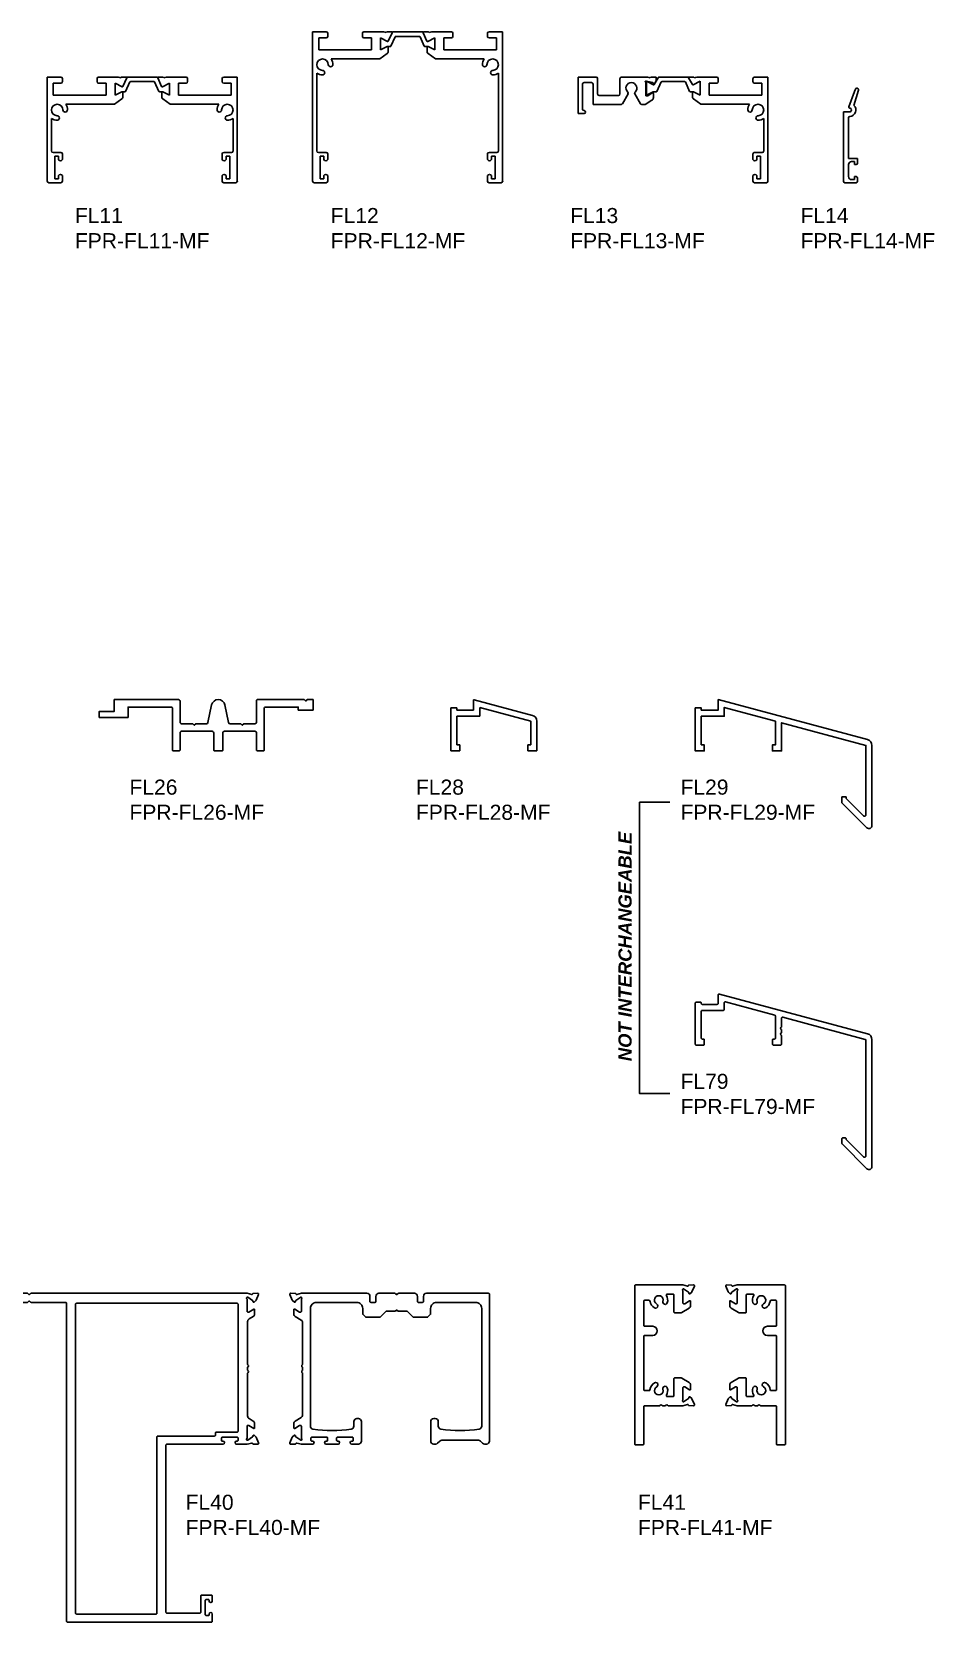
# Model space of a CAD drawing. Header units: millimetres. Extents: x 2364 to 3239, y -858 to -127.
# Drawn here: x 2940 to 3239, y -705 to -178 of the extents above; entities that cross this region are included whole.
import ezdxf

# ---------------------------------------------------------------- set-up
doc = ezdxf.new("R2010")
doc.units = ezdxf.units.MM
doc.layers.add('CS- Drawing', color=255, linetype='Continuous')
doc.layers.add('Text', color=1, linetype='Continuous')
doc.styles.add('Fineline', font='sanss___.ttf', dxfattribs={"height": 2})

# ---------------------------------------------------------------- blocks, each defined once
blk = doc.blocks.new('-FL11')
for p, q in [((-27, 0), (-31.5, 0)), ((-4.88, 0), (4.88, 0)), ((5.32, 0), (6.9, 0)), ((31.5, 0), (27, 0)), ((-31.5, 0), (-31.5, -34.5)), ((-29.5, -2), (-29.5, -6)), ((-27, -2), (-29.5, -2)), ((-26.5, -0.5), (-26.5, -1.5)), ((-15, -0.5), (-15, -1.5)), ((-14.5, 0), (-8.37, 0)), ((-14.5, -2), (-12, -2)), ((-12, -2), (-12, -6)), ((-9, -2), (-9, -6)), ((-9, -2), (-6.67, -3.18)), ((-9, -6), (-6.77, -4.86)), ((-7.44, -0.12), (-7.17, -0.2)), ((-7.17, -0.2), (-6.9, 0)), ((-6.9, 0), (-5.32, 0)), ((-6.7, -4.85), (-5.7, -4.85)), ((-6.5, -5.05), (-6.5, -6.9)), ((-6.42, -3.09), (-5.14, -0.29)), ((-5.52, -4.73), (-4.1, -1.62)), ((-5.14, -0.29), (-5.06, -0.12)), ((-3.92, -1.5), (3.92, -1.5)), ((5.52, -4.73), (4.1, -1.62)), ((5.14, -0.29), (5.06, -0.12)), ((6.42, -3.09), (5.14, -0.29)), ((6.7, -4.85), (5.7, -4.85)), ((6.5, -5.05), (6.5, -6.9)), ((9, -2), (6.67, -3.18)), ((9, -6), (6.77, -4.86)), ((7.17, -0.2), (6.9, 0)), ((7.44, -0.12), (7.17, -0.2)), ((8.37, 0), (14.5, 0)), ((9, -6), (9, -2)), ((12, -6), (12, -2)), ((14.5, -2), (12, -2)), ((15, -0.5), (15, -1.5)), ((26.5, -1.5), (26.5, -0.5)), ((29.5, -2), (27, -2)), ((29.5, -6), (29.5, -2)), ((31.5, -34.5), (31.5, 0)), ((-12, -6), (-29.5, -6)), ((-9.34, -9), (-25.38, -9)), ((-6.83, -7.24), (-9.22, -8.96)), ((-6.58, -7.06), (-6.83, -7.06)), ((-6.83, -7.06), (-6.83, -7.24)), ((6.58, -7.06), (6.83, -7.06)), ((6.83, -7.06), (6.83, -7.24)), ((6.83, -7.24), (9.22, -8.96)), ((25.38, -9), (9.34, -9)), ((29.5, -6), (12, -6)), ((-30.1, -14.29), (-30.1, -13.72)), ((-30.1, -24.48), (-30.1, -14.29)), ((30.1, -14.29), (30.1, -13.72)), ((30.1, -14.29), (30.1, -24.48)), ((-27, -24.98), (-29.6, -24.98)), ((-29, -33.74), (-29, -26.24)), ((-29, -26.24), (-27.8, -26.24)), ((-27.8, -26.24), (-27.8, -27.34)), ((-26.5, -27.34), (-26.5, -25.48)), ((26.5, -25.48), (26.5, -27.34)), ((27, -24.98), (29.6, -24.98)), ((27.8, -27.34), (27.8, -26.24)), ((27.8, -26.24), (29, -26.24)), ((29, -26.24), (29, -33.74)), ((-31, -35), (-27, -35)), ((-27.8, -33.74), (-29, -33.74)), ((-27.8, -32.64), (-27.8, -33.74)), ((-26.5, -34.5), (-26.5, -32.64)), ((26.5, -32.64), (26.5, -34.5)), ((27, -35), (31, -35)), ((27.8, -33.74), (27.8, -32.64)), ((29, -33.74), (27.8, -33.74))]:
    blk.add_line(p, q)
for centre, radius, start, end in [((-8.37, -3.5), 3.5, 74.6785, 90), ((4.88, -0.2), 0.2, 24.4794, 90), ((5.32, -0.2), 0.2, 90, 206.5651), ((8.37, -3.5), 3.5, 90, 105.3215), ((-27, -0.5), 0.5, 0, 90), ((-27, -1.5), 0.5, 270, 0), ((-14.5, -0.5), 0.5, 90, 180), ((-14.5, -1.5), 0.5, 180, 270), ((-6.7, -5.05), 0.2, 0, 111.8014), ((-6.59, -3), 0.2, 248.1986, 333.4349), ((-5.7, -4.65), 0.2, 270, 335.5206), ((-5.32, -0.2), 0.2, 333.4349, 90), ((-4.88, -0.2), 0.2, 90, 155.5206), ((-3.92, -1.7), 0.2, 90, 155.5206), ((3.92, -1.7), 0.2, 24.4794, 90), ((5.7, -4.65), 0.2, 204.4794, 270), ((6.59, -3), 0.2, 206.5651, 291.8014), ((6.7, -5.05), 0.2, 68.1986, 180), ((14.5, -0.5), 0.5, 0, 90), ((14.5, -1.5), 0.5, 270, 0), ((27, -0.5), 0.5, 90, 180), ((27, -1.5), 0.5, 180, 270), ((-28.2, -10.9), 1.9, 0, 270), ((-28.2, -10.9), 3.4, 0, 33.9745), ((-9.34, -8.8), 0.2, 270, 305.75), ((-6.7, -6.9), 0.2, 305.75, 0), ((6.7, -6.9), 0.2, 180, 234.25), ((9.34, -8.8), 0.2, 234.25, 270), ((28.2, -10.9), 3.4, 146.0255, 180), ((28.2, -10.9), 1.9, 270, 180), ((-28.2, -10.9), 3.4, 236.0255, 270), ((-28.24, -13.55), 0.75, 269, 89), ((-25.55, -10.85), 0.75, 181, 1), ((25.55, -10.85), 0.75, 179, 359), ((28.24, -13.55), 0.75, 91, 271), ((28.2, -10.9), 3.4, 270, 303.9745), ((-29.6, -24.48), 0.5, 180, 270), ((-27, -25.48), 0.5, 0, 90), ((27, -25.48), 0.5, 90, 180), ((29.6, -24.48), 0.5, 270, 0), ((-27.15, -27.01), 0.728, 206.785, 333.215), ((27.15, -27.01), 0.728, 206.785, 333.215), ((-31, -34.5), 0.5, 180, 270), ((-27.15, -32.97), 0.728, 26.785, 153.215), ((-27, -34.5), 0.5, 270, 0), ((27.15, -32.97), 0.728, 26.785, 153.215), ((27, -34.5), 0.5, 180, 270), ((31, -34.5), 0.5, 270, 0)]:
    blk.add_arc(centre, radius, start, end)
blk.add_point((31.5, -34.5))
blk = doc.blocks.new('-FL12')
for p, q in [((-27, 0), (-31.5, 0)), ((-4.88, 0), (4.88, 0)), ((5.32, 0), (6.9, 0)), ((31.5, 0), (27, 0)), ((-31.5, 0), (-31.5, -49.5)), ((-29.5, -2), (-29.5, -6)), ((-27, -2), (-29.5, -2)), ((-26.5, -0.5), (-26.5, -1.5)), ((-15, -0.5), (-15, -1.5)), ((-14.5, 0), (-8.37, 0)), ((-14.5, -2), (-12, -2)), ((-12, -2), (-12, -6)), ((-9, -2), (-9, -6)), ((-9, -2), (-6.67, -3.18)), ((-9, -6), (-6.77, -4.86)), ((-7.44, -0.12), (-7.17, -0.2)), ((-7.17, -0.2), (-6.9, 0)), ((-6.9, 0), (-5.32, 0)), ((-6.7, -4.85), (-5.7, -4.85)), ((-6.5, -5.05), (-6.5, -6.9)), ((-6.42, -3.09), (-5.14, -0.29)), ((-5.52, -4.73), (-4.1, -1.62)), ((-5.14, -0.29), (-5.06, -0.12)), ((-3.92, -1.5), (3.92, -1.5)), ((5.52, -4.73), (4.1, -1.62)), ((5.14, -0.29), (5.06, -0.12)), ((6.42, -3.09), (5.14, -0.29)), ((6.7, -4.85), (5.7, -4.85)), ((6.5, -5.05), (6.5, -6.9)), ((9, -2), (6.67, -3.18)), ((9, -6), (6.77, -4.86)), ((7.17, -0.2), (6.9, 0)), ((7.44, -0.12), (7.17, -0.2)), ((8.37, 0), (14.5, 0)), ((9, -6), (9, -2)), ((12, -6), (12, -2)), ((14.5, -2), (12, -2)), ((15, -0.5), (15, -1.5)), ((26.5, -1.5), (26.5, -0.5)), ((29.5, -2), (27, -2)), ((29.5, -6), (29.5, -2)), ((31.5, -49.5), (31.5, 0)), ((-12, -6), (-29.5, -6)), ((-9.34, -9), (-25.38, -9)), ((-6.83, -7.24), (-9.22, -8.96)), ((-6.58, -7.06), (-6.83, -7.06)), ((-6.83, -7.06), (-6.83, -7.24)), ((6.58, -7.06), (6.83, -7.06)), ((6.83, -7.06), (6.83, -7.24)), ((6.83, -7.24), (9.22, -8.96)), ((25.38, -9), (9.34, -9)), ((29.5, -6), (12, -6)), ((-30.1, -14.29), (-30.1, -13.72)), ((-30.1, -39.48), (-30.1, -14.29)), ((30.1, -14.29), (30.1, -13.72)), ((30.1, -14.29), (30.1, -39.48)), ((-27, -39.98), (-29.6, -39.98)), ((-29, -48.74), (-29, -41.24)), ((-29, -41.24), (-27.8, -41.24)), ((-27.8, -41.24), (-27.8, -42.34)), ((-26.5, -42.34), (-26.5, -40.48)), ((26.5, -40.48), (26.5, -42.34)), ((27, -39.98), (29.6, -39.98)), ((27.8, -42.34), (27.8, -41.24)), ((27.8, -41.24), (29, -41.24)), ((29, -41.24), (29, -48.74)), ((-31, -50), (-27, -50)), ((-27.8, -48.74), (-29, -48.74)), ((-27.8, -47.64), (-27.8, -48.74)), ((-26.5, -49.5), (-26.5, -47.64)), ((26.5, -47.64), (26.5, -49.5)), ((27, -50), (31, -50)), ((27.8, -48.74), (27.8, -47.64)), ((29, -48.74), (27.8, -48.74))]:
    blk.add_line(p, q)
for centre, radius, start, end in [((-8.37, -3.5), 3.5, 74.6785, 90), ((4.88, -0.2), 0.2, 24.4794, 90), ((5.32, -0.2), 0.2, 90, 206.5651), ((8.37, -3.5), 3.5, 90, 105.3215), ((-27, -0.5), 0.5, 0, 90), ((-27, -1.5), 0.5, 270, 0), ((-14.5, -0.5), 0.5, 90, 180), ((-14.5, -1.5), 0.5, 180, 270), ((-6.7, -5.05), 0.2, 0, 111.8014), ((-6.59, -3), 0.2, 248.1986, 333.4349), ((-5.7, -4.65), 0.2, 270, 335.5206), ((-5.32, -0.2), 0.2, 333.4349, 90), ((-4.88, -0.2), 0.2, 90, 155.5206), ((-3.92, -1.7), 0.2, 90, 155.5206), ((3.92, -1.7), 0.2, 24.4794, 90), ((5.7, -4.65), 0.2, 204.4794, 270), ((6.59, -3), 0.2, 206.5651, 291.8014), ((6.7, -5.05), 0.2, 68.1986, 180), ((14.5, -0.5), 0.5, 0, 90), ((14.5, -1.5), 0.5, 270, 0), ((27, -0.5), 0.5, 90, 180), ((27, -1.5), 0.5, 180, 270), ((-28.2, -10.9), 1.9, 0, 270), ((-28.2, -10.9), 3.4, 0, 33.9745), ((-9.34, -8.8), 0.2, 270, 305.75), ((-6.7, -6.9), 0.2, 305.75, 0), ((6.7, -6.9), 0.2, 180, 234.25), ((9.34, -8.8), 0.2, 234.25, 270), ((28.2, -10.9), 3.4, 146.0255, 180), ((28.2, -10.9), 1.9, 270, 180), ((-28.2, -10.9), 3.4, 236.0255, 270), ((-28.24, -13.55), 0.75, 269, 89), ((-25.55, -10.85), 0.75, 181, 1), ((25.55, -10.85), 0.75, 179, 359), ((28.24, -13.55), 0.75, 91, 271), ((28.2, -10.9), 3.4, 270, 303.9745), ((-29.6, -39.48), 0.5, 180, 270), ((-27, -40.48), 0.5, 0, 90), ((27, -40.48), 0.5, 90, 180), ((29.6, -39.48), 0.5, 270, 0), ((-27.15, -42.01), 0.728, 206.785, 333.215), ((-27.15, -47.97), 0.728, 26.785, 153.215), ((27.15, -42.01), 0.728, 206.785, 333.215), ((27.15, -47.97), 0.728, 26.785, 153.215), ((-31, -49.5), 0.5, 180, 270), ((-27, -49.5), 0.5, 270, 0), ((27, -49.5), 0.5, 180, 270), ((31, -49.5), 0.5, 270, 0)]:
    blk.add_arc(centre, radius, start, end)
blk.add_point((31.5, -49.5))
blk = doc.blocks.new('-FL13')
for p, q in [((-31.41, 0), (-31.41, 34.5)), ((-30.91, 35), (-26.91, 35)), ((-27.71, 33.74), (-28.91, 33.74)), ((-28.91, 33.74), (-28.91, 26.24)), ((-27.71, 32.64), (-27.71, 33.74)), ((-26.41, 34.5), (-26.41, 32.64)), ((-27.71, 26.24), (-27.71, 27.34)), ((-26.41, 27.34), (-26.41, 25.48)), ((-30.01, 24.48), (-30.01, 14.29)), ((-26.91, 24.98), (-29.51, 24.98)), ((-28.91, 26.24), (-27.71, 26.24)), ((-30.01, 14.29), (-30.01, 13.72)), ((29.59, 12.1), (30.01, 12.1)), ((29.59, 12.1), (30.01, 12.1)), ((31.59, 12.1), (30.01, 12.1)), ((31.59, 12.1), (30.01, 12.1)), ((30.09, 2.35), (30.09, 10.6)), ((31.59, 12.1), (31.59, 0)), ((-29.41, 2), (-29.41, 6)), ((-11.91, 6), (-29.41, 6)), ((-9.25, 9), (-25.29, 9)), ((-11.91, 2), (-11.91, 6)), ((-6.74, 7.24), (-9.13, 8.96)), ((-8.91, 1.41), (-8.91, 6)), ((-8.91, 6), (-6.68, 4.86)), ((-6.74, 7.06), (-6.74, 7.24)), ((-6.49, 7.06), (-6.74, 7.06)), ((-6.41, 5.05), (-6.41, 6.9)), ((6.59, 6.81), (6.59, 5.45)), ((8.91, 6), (6.65, 4.85)), ((6.98, 5.24), (8.49, 6.2)), ((9.33, 9.1), (7.06, 7.66)), ((9.09, 6.2), (8.49, 6.2)), ((8.91, 6), (8.91, 1.41)), ((9.09, 6.2), (9.09, 1.79)), ((9.33, 9.1), (10.46, 9.1)), ((10.89, 8.85), (12.77, 5.59)), ((16.89, 8.85), (15.01, 5.59)), ((17.33, 9.1), (26.59, 9.1)), ((17.69, 5.6), (17.69, 0.5)), ((18.19, 6.1), (24.59, 6.1)), ((25.09, 5.6), (25.09, 0.5)), ((26.59, 9.1), (26.59, 2.35)), ((-26.91, 0), (-31.41, 0)), ((-26.91, 2), (-29.41, 2)), ((-26.41, 0.5), (-26.41, 1.5)), ((-14.91, 0.5), (-14.91, 1.5)), ((-14.41, 2), (-11.91, 2)), ((-14.41, 0), (-8.28, 0)), ((-8.91, 1.41), (-6.58, 2.59)), ((-7.35, 0.12), (-7.08, 0.2)), ((-7.08, 0.2), (-6.81, 0)), ((-6.81, 0), (-5.23, 0)), ((-6.61, 4.85), (-5.61, 4.85)), ((-6.33, 2.49), (-5.05, 0.29)), ((-5.43, 4.73), (-4.01, 1.62)), ((-5.05, 0.29), (-4.97, 0.12)), ((-4.79, 0), (4.79, 0)), ((-3.83, 1.5), (3.83, 1.5)), ((5.43, 4.73), (4.01, 1.62)), ((5.05, 0.29), (4.97, 0.12)), ((6.33, 2.49), (5.05, 0.29)), ((6.65, 4.85), (5.61, 4.85)), ((5.7, 1.3), (5.63, 0.2)), ((6.22, 2.2), (5.7, 1.3)), ((7.41, 0), (5.83, 0)), ((6.56, 2.2), (6.8, 1.8)), ((8.91, 1.41), (6.58, 2.59)), ((6.8, 1.8), (8.99, 1.31)), ((7.68, 0.2), (7.41, 0)), ((7.96, 0.12), (7.68, 0.2)), ((27.09, 1.85), (29.59, 1.85)), ((17.19, 0), (8.88, 0)), ((25.59, 0), (31.59, 0))]:
    blk.add_line(p, q)
for centre, radius, start, end in [((-30.91, 34.5), 0.5, 90, 180), ((-27.06, 32.97), 0.728, 206.785, 333.215), ((-26.91, 34.5), 0.5, 0, 90), ((-27.06, 27.01), 0.728, 26.785, 153.215), ((-29.51, 24.48), 0.5, 90, 180), ((-26.91, 25.48), 0.5, 270, 0), ((-28.11, 10.9), 3.4, 90, 123.9745), ((-28.11, 10.9), 1.9, 90, 0), ((-28.15, 13.55), 0.75, 271, 91), ((-25.46, 10.85), 0.75, 359, 179), ((-28.11, 10.9), 3.4, 326.0255, 0), ((29.59, 11.6), 0.5, 90, 180), ((29.59, 11.6), 0.5, 180, 270), ((29.59, 10.6), 0.5, 0, 90), ((-9.25, 8.8), 0.2, 54.25, 90), ((-6.61, 6.9), 0.2, 0, 54.25), ((7.59, 6.81), 1, 122.3723, 180), ((6.84, 5.45), 0.25, 180, 302.3723), ((10.46, 8.6), 0.5, 30, 90), ((12.34, 5.34), 0.5, 312.5558, 30), ((15.45, 5.34), 0.5, 150, 227.4441), ((17.33, 8.6), 0.5, 90, 150), ((18.19, 5.6), 0.5, 90, 180), ((24.59, 5.6), 0.5, 0, 90), ((-26.91, 1.5), 0.5, 0, 90), ((-26.91, 0.5), 0.5, 270, 0), ((-14.41, 1.5), 0.5, 90, 180), ((-14.41, 0.5), 0.5, 180, 270), ((-8.28, 3.5), 3.5, 270, 285.3215), ((-6.61, 5.05), 0.2, 248.1986, 0), ((-6.5, 2.4), 0.2, 26.5651, 111.8014), ((-5.61, 4.65), 0.2, 24.4794, 90), ((-5.23, 0.2), 0.2, 270, 26.5651), ((-4.79, 0.2), 0.2, 204.4794, 270), ((-3.83, 1.7), 0.2, 204.4794, 270), ((3.83, 1.7), 0.2, 270, 335.5206), ((4.79, 0.2), 0.2, 270, 335.5206), ((5.61, 4.65), 0.2, 90, 155.5206), ((5.83, 0.2), 0.2, 173.1277, 270), ((6.39, 2.1), 0.2, 30, 150), ((6.5, 2.4), 0.2, 68.1986, 153.4349), ((8.88, 3.5), 3.5, 254.6785, 270), ((9.04, 1.55), 0.25, 257.2966, 78.4631), ((13.89, 3.65), 1.8, 132.5558, 47.4441), ((17.19, 0.5), 0.5, 270, 0), ((25.59, 0.5), 0.5, 180, 270), ((27.09, 2.35), 0.5, 180, 270), ((29.59, 2.35), 0.5, 270, 0)]:
    blk.add_arc(centre, radius, start, end)
blk = doc.blocks.new('-FL14')
for p, q in [((-4.7, 21.95), (-4.7, 22.95)), ((-0.5, 23.45), (-4.2, 23.45)), ((-3.7, 21.45), (-4.2, 21.45)), ((-3.7, 22.45), (-3.7, 22.14)), ((-2.7, 22.45), (-3.7, 22.45)), ((-3.7, 22.14), (-3.7, 21.45)), ((-1.7, 21.45), (-1.7, 17.45)), ((0, 22.95), (0, 0)), ((0, 0), (0, 22.9)), ((-4.7, 16.95), (-4.7, 15.45)), ((-4.2, 17.45), (-3.7, 17.45)), ((-3.7, 17.45), (-3.7, 16.45)), ((-3.7, 16.45), (-2.7, 16.45)), ((-1.7, 15.45), (-4.7, 15.45)), ((-1.7, 1.99), (-1.7, 15.45)), ((-2, 0), (0, 0)), ((-3.52, -2.18), (-4.97, -7.19)), ((-1.8, -1.64), (-3.73, -6.74)), ((-3.73, -6.74), (-4.03, -7.55))]:
    blk.add_line(p, q)
for centre, radius, start, end in [((-4.2, 22.95), 0.5, 90, 180), ((-4.2, 21.95), 0.5, 180, 270), ((-2.7, 21.45), 1, 0, 90), ((-0.5, 22.95), 0.5, 0, 90), ((-0.5, 22.95), 0.5, 0, 90), ((-4.2, 16.95), 0.5, 90, 180), ((-2.7, 17.45), 1, 270, 0), ((-2, -0.65), 2.15, 94.3154, 225.1849), ((-2, -0.65), 0.65, 90, 267.8882), ((-2.2, 1.99), 0.5, 274.3154, 0), ((-2.03, -1.55), 0.25, 339.3019, 87.8883), ((-4.5, -7.37), 0.5, 159.3019, 339.3019)]:
    blk.add_arc(centre, radius, start, end)
blk = doc.blocks.new('-FL26')
blk.add_lwpolyline([(31.5, -1.25), (26.5, -1.25), (26.5, -0.25), (15.7, -0.25, 0.414214), (15.2, -0.75), (15.2, -14.5, -0.414214), (14.95, -14.75), (12.95, -14.75, -0.414214), (12.7, -14.5), (12.7, -8.75, 0.414214), (12.2, -8.25), (2, -8.25, 0.414214), (1.5, -8.75), (1.5, -14.5, -0.414214), (1.25, -14.75), (-1.25, -14.75, -0.414214), (-1.5, -14.5), (-1.5, -8.75, 0.414214), (-2, -8.25), (-12.2, -8.25, 0.414214), (-12.7, -8.75), (-12.7, -14.5, -0.414214), (-12.95, -14.75), (-14.95, -14.75, -0.414214), (-15.2, -14.5), (-15.2, -0.75, 0.414214), (-15.7, -0.25), (-29.9, -0.25), (-29.9, -3.65), (-39.5, -3.65), (-39.5, -1.65), (-34.5, -1.65), (-34.5, 2.25), (-13.2, 2.25, -0.414214), (-12.7, 1.75), (-12.7, -5.25, 0.414214), (-12.2, -5.75), (-8.45, -5.75), (-7.95, -6.25), (-7.45, -5.75), (-3.91, -5.75, 0.355093), (-3.42, -5.35), (-2.2, 0.46, -0.812654), (2.2, 0.46), (3.42, -5.35, 0.355093), (3.91, -5.75), (7.45, -5.75), (7.95, -6.25), (8.45, -5.75), (12.2, -5.75, 0.414214), (12.7, -5.25), (12.7, 2, -0.414214), (12.95, 2.25), (28.5, 2.25), (29, 1.75), (29.5, 2.25), (31.4, 2.25, -0.414214), (31.5, 2.15)], format="xyb", close=True)
blk = doc.blocks.new('-FL28')
for p, q in [((-5.6, 0.75), (-7.6, 0.75)), ((-7.6, 0.75), (-7.6, -13.5)), ((-5.6, 0), (-5.6, 0.75)), ((0, 0), (-5.6, 0)), ((0, 3.37), (0, 0)), ((19.52, -1.73), (0.13, 3.47)), ((2, -2), (2, 0.89)), ((2, 0.89), (19, -3.66)), ((-5.6, -11.5), (-5.6, -2)), ((-5.6, -2), (2, -2)), ((19, -3.66), (19, -11.5)), ((21, -13.5), (21, -3.66)), ((-7.6, -13.5), (-4.6, -13.5)), ((-4.6, -11.5), (-5.6, -11.5)), ((-4.6, -13.5), (-4.6, -11.5)), ((19, -11.5), (18, -11.5)), ((18, -11.5), (18, -13.5)), ((18, -13.5), (21, -13.5))]:
    blk.add_line(p, q)
for centre, radius, start, end in [((0.1, 3.37), 0.1, 75, 180), ((19, -3.66), 2, 0, 75)]:
    blk.add_arc(centre, radius, start, end)
blk = doc.blocks.new('-FL29')
blk.add_lwpolyline([(-5.6, -11.5), (-5.6, -2), (2, -2), (2, 0.89), (19, -3.66), (19, -11.5), (18, -11.5), (18, -13.5), (21, -13.5), (21, -4.2), (49, -11.7), (49, -34.64, -0.668195), (48.15, -35), (42.44, -29.29, -0.198901), (42.41, -29.22), (42.41, -28.76), (41, -28.76), (41, -30.64, 0.198901), (41.03, -30.71), (49.29, -38.97, 0.668195), (51, -38.27), (51, -11.7, 0.339454), (49.52, -9.77), (0, 3.5), (0, 0), (-5.6, 0), (-5.6, 0.75), (-7.6, 0.75), (-7.6, -13.5), (-4.6, -13.5), (-4.6, -11.5)], format="xyb", close=True)
blk = doc.blocks.new('-FL79')
at = {"layer": 'CS- Drawing', "color": 7}
blk.add_lwpolyline([(21, -13.8, -0.654654), (21, -12.89), (21, -11.9, -0.654654), (21, -10.99), (21, -8.09, -0.493145), (21.38, -7.8), (48.78, -15.14, -0.339454), (49, -15.43), (49, -53.64, -0.668195), (48.15, -54), (42.44, -48.29, -0.198901), (42.41, -48.22), (42.41, -48.06, 0.414214), (42.11, -47.76), (41.3, -47.76, 0.414214), (41, -48.06), (41, -49.55, 0.198901), (41.09, -49.77), (49.29, -57.97, 0.668195), (51, -57.27), (51, -15.2, 0.339454), (49.52, -13.27), (0.38, -0.1, 0.493145), (0, -0.39), (0, -3.2, -0.414214), (-0.3, -3.5), (-5.3, -3.5, -0.414214), (-5.6, -3.2), (-5.6, -3.05, 0.414214), (-5.9, -2.75), (-7.3, -2.75, 0.414214), (-7.6, -3.05), (-7.6, -16.7, 0.414214), (-7.3, -17), (-4.9, -17, 0.414214), (-4.6, -16.7), (-4.6, -15.3, 0.414214), (-4.9, -15), (-5.3, -15, -0.414214), (-5.6, -14.7), (-5.6, -5.8, -0.414214), (-5.3, -5.5), (1.7, -5.5, 0.414214), (2, -5.2), (2, -3, -0.493145), (2.38, -2.71), (18.78, -7.1, -0.339454), (19, -7.39), (19, -14.7, -0.414214), (18.7, -15), (18.3, -15, 0.414214), (18, -15.3), (18, -16.7, 0.414214), (18.3, -17), (20.7, -17, 0.414214), (21, -16.7)], format="xyb", close=True, dxfattribs=at)
blk = doc.blocks.new('-FL41')
at = {"layer": 'CS- Drawing', "color": 7}
for points in [[(-8.78, -38.63), (-7.16, -37.55, 0.198912), (-7.08, -37.42), (-7.01, -37.1, -0.57735), (-6.68, -36.99), (-6.05, -37.54, -0.109518), (-6, -37.61), (-5.17, -39.51, -0.548619), (-5.46, -39.93), (-7.01, -39.89, -0.315299), (-7.2, -39.76), (-7.22, -39.7, 0.414214), (-7.47, -39.58), (-9, -39.93), (-13.89, -39.93, 0.654654), (-14.81, -39.93), (-15.79, -39.93, 0.654654), (-16.71, -39.93), (-21.7, -39.93, 0.414214), (-22, -40.23), (-22, -52.63, -0.414214), (-22.3, -52.93), (-24.7, -52.93, -0.414214), (-25, -52.63), (-25, -0.23, -0.414214), (-24.7, 0.07), (-9, 0.07), (-7.47, -0.28, 0.414214), (-7.22, -0.15), (-7.2, -0.1, -0.315299), (-7.01, 0.04), (-5.46, 0.08, -0.548619), (-5.17, -0.34), (-6, -2.24, -0.109518), (-6.05, -2.31), (-6.68, -2.86, -0.57735), (-7.01, -2.75), (-7.08, -2.43, 0.198912), (-7.16, -2.3), (-8.78, -1.23), (-8.9, -1.23, 0.720759), (-9.08, -1.77, -0.236068), (-9, -1.93), (-9, -5.93, 0.414214), (-8.8, -6.13), (-8.4, -6.13), (-6.8, -5.15, -0.585524), (-6.5, -5.32), (-6.5, -6.75, -0.261413), (-6.98, -7.6), (-9.4, -9.08, -0.137872), (-9.56, -9.13), (-9.56, -9.13), (-11.7, -9.13, -0.414214), (-12, -8.83), (-12, -3.23, 0.414214), (-12.3, -2.93), (-14.23, -2.93, 0.586338), (-14.49, -3.38, -0.220886), (-14.2, -5.85, -1), (-15.62, -5.38, 2.111417), (-17.72, -6.19, -1.071097), (-18.46, -7.49, -0.231412), (-19.92, -5.35, 0.372764), (-20.41, -4.93), (-21.7, -4.93, 0.409953), (-22, -5.23), (-22, -13.33, 0.414214), (-21.7, -13.63), (-19, -13.63, -1), (-19, -16.63), (-21.7, -16.63, 0.414214), (-22, -16.93), (-22, -34.63, 0.414214), (-21.7, -34.93), (-20.24, -34.93, 0.387391), (-19.94, -34.65, -0.245491), (-18.45, -32.36, -1.071097), (-17.71, -33.67, 2.114377), (-15.62, -34.47, -1), (-14.2, -34, -0.220886), (-14.49, -36.47, 0.586338), (-14.23, -36.93), (-12.3, -36.93, 0.414214), (-12, -36.63), (-12, -31.03, -0.414214), (-11.7, -30.73), (-9.56, -30.73), (-9.56, -30.73, -0.137872), (-9.4, -30.77), (-6.98, -32.25, -0.261413), (-6.5, -33.1), (-6.5, -34.53, -0.585524), (-6.8, -34.7), (-8.4, -33.73), (-8.8, -33.73, 0.414214), (-9, -33.93), (-9, -37.93, -0.236068), (-9.08, -38.09, 0.720759), (-8.9, -38.63)], [(8.78, -38.63), (7.16, -37.55, -0.198912), (7.08, -37.42), (7.01, -37.1, 0.57735), (6.68, -36.99), (6.05, -37.54, 0.109518), (6, -37.61), (5.17, -39.51, 0.548619), (5.46, -39.93), (7.01, -39.89, 0.315299), (7.2, -39.76), (7.22, -39.7, -0.414214), (7.47, -39.58), (9, -39.93), (13.89, -39.93, -0.654654), (14.81, -39.93), (15.79, -39.93, -0.654654), (16.71, -39.93), (21.7, -39.93, -0.414214), (22, -40.23), (22, -52.63, 0.414214), (22.3, -52.93), (24.7, -52.93, 0.414214), (25, -52.63), (25, -0.23, 0.414214), (24.7, 0.07), (9, 0.07), (7.47, -0.28, -0.414214), (7.22, -0.15), (7.2, -0.1, 0.315299), (7.01, 0.04), (5.46, 0.08, 0.548619), (5.17, -0.34), (6, -2.24, 0.109518), (6.05, -2.31), (6.68, -2.86, 0.57735), (7.01, -2.75), (7.08, -2.43, -0.198912), (7.16, -2.3), (8.78, -1.23), (8.9, -1.23, -0.720759), (9.08, -1.77, 0.236068), (9, -1.93), (9, -5.93, -0.414214), (8.8, -6.13), (8.4, -6.13), (6.8, -5.15, 0.585524), (6.5, -5.32), (6.5, -6.75, 0.261413), (6.98, -7.6), (9.4, -9.08, 0.137872), (9.56, -9.13), (9.56, -9.13), (11.7, -9.13, 0.414214), (12, -8.83), (12, -3.23, -0.414214), (12.3, -2.93), (14.23, -2.93, -0.586338), (14.49, -3.38, 0.220886), (14.2, -5.85, 1), (15.62, -5.38, -2.111417), (17.72, -6.19, 1.071097), (18.46, -7.49, 0.231412), (19.92, -5.35, -0.372764), (20.41, -4.93), (21.7, -4.93, -0.409953), (22, -5.23), (22, -13.33, -0.414214), (21.7, -13.63), (19, -13.63, 1), (19, -16.63), (21.7, -16.63, -0.414214), (22, -16.93), (22, -34.63, -0.414214), (21.7, -34.93), (20.24, -34.93, -0.387391), (19.94, -34.65, 0.245491), (18.45, -32.36, 1.071097), (17.71, -33.67, -2.114377), (15.62, -34.47, 1), (14.2, -34, 0.220886), (14.49, -36.47, -0.586338), (14.23, -36.93), (12.3, -36.93, -0.414214), (12, -36.63), (12, -31.03, 0.414214), (11.7, -30.73), (9.56, -30.73), (9.56, -30.73, 0.137872), (9.4, -30.77), (6.98, -32.25, 0.261413), (6.5, -33.1), (6.5, -34.53, 0.585524), (6.8, -34.7), (8.4, -33.73), (8.8, -33.73, -0.414214), (9, -33.93), (9, -37.93, 0.236068), (9.08, -38.09, -0.720759), (8.9, -38.63)]]:
    blk.add_lwpolyline(points, format="xyb", close=True, dxfattribs=at)
blk = doc.blocks.new('-FL40')
at = {"layer": 'CS- Drawing', "color": 7}
for points in [[(-80.18, -1.3), (-78.56, -2.38, -0.198912), (-78.48, -2.5), (-78.41, -2.83, 0.57735), (-78.08, -2.94), (-77.45, -2.38, 0.109518), (-77.4, -2.31), (-76.57, -0.42, 0.548619), (-76.86, 0), (-78.41, -0.03, 0.315299), (-78.6, -0.17), (-78.62, -0.23, -0.414214), (-78.87, -0.35), (-80.4, 0), (-152.03, 0, 0.198912), (-152.24, -0.09), (-152.51, -0.36, -0.414214), (-152.79, -0.36), (-153.06, -0.09, 0.198912), (-153.27, 0), (-164.85, 0, 0.414214), (-165.15, -0.3), (-165.15, -2.7, 0.414214), (-164.85, -3), (-153.27, -3, 0.198912), (-153.06, -2.91), (-152.79, -2.64, -0.414214), (-152.51, -2.64), (-152.24, -2.91, 0.198912), (-152.03, -3), (-140.6, -3, -0.414214), (-140.3, -3.3), (-140.3, -108.7, 0.414214), (-140, -109), (-92.26, -109, 0.414214), (-91.96, -108.7), (-91.96, -106.3, 1), (-92.96, -106.3), (-92.96, -106.55, -0.414214), (-93.21, -106.8), (-94.01, -106.8, -0.414214), (-94.26, -106.55), (-94.26, -101.75, -0.414214), (-94.01, -101.5), (-93.21, -101.5, -0.414214), (-92.96, -101.75), (-92.96, -102, 1), (-91.96, -102), (-91.96, -100.3, 0.414214), (-92.26, -100), (-95.46, -100, 0.414214), (-95.76, -100.3), (-95.76, -105.7, -0.414214), (-96.06, -106), (-107, -106, -0.414214), (-107.3, -105.7), (-107.3, -50.3, -0.414214), (-107, -50), (-88.4, -50, 1), (-88.4, -49), (-88.65, -49, -0.414214), (-88.9, -48.75), (-88.9, -47.95, -0.414214), (-88.65, -47.7), (-83.65, -47.7, -0.414214), (-83.4, -47.95), (-83.4, -48.75, -0.414214), (-83.65, -49), (-83.9, -49, 1), (-83.9, -50), (-80.4, -50), (-78.87, -49.65, -0.414214), (-78.62, -49.77), (-78.6, -49.83, 0.315299), (-78.41, -49.97), (-76.86, -50, 0.548619), (-76.57, -49.58), (-77.4, -47.69, 0.109518), (-77.45, -47.62), (-78.08, -47.06, 0.57735), (-78.41, -47.17), (-78.48, -47.5, -0.198912), (-78.56, -47.62), (-80.18, -48.7), (-80.3, -48.7, -0.720759), (-80.48, -48.16, 0.236068), (-80.4, -48), (-80.4, -44, -0.414214), (-80.2, -43.8), (-79.8, -43.8), (-78.2, -44.77, 0.585524), (-77.9, -44.6), (-77.9, -43.18, 0.261413), (-78.38, -42.32), (-79.75, -41.49, -0.261413), (-80.23, -40.64), (-80.23, -26.41, 0.654654), (-80.23, -25.49), (-80.23, -24.51, 0.654654), (-80.23, -23.59), (-80.23, -9.36, -0.261413), (-79.75, -8.51), (-78.38, -7.68, 0.261413), (-77.9, -6.82), (-77.9, -5.4, 0.585524), (-78.2, -5.23), (-79.8, -6.2), (-80.2, -6.2, -0.414214), (-80.4, -6), (-80.4, -2, 0.236068), (-80.48, -1.84, -0.720759), (-80.3, -1.3)], [(-62.62, -48.7), (-64.24, -47.62, -0.198912), (-64.32, -47.5), (-64.39, -47.17, 0.57735), (-64.72, -47.06), (-65.35, -47.62, 0.109518), (-65.4, -47.69), (-66.23, -49.58, 0.548619), (-65.94, -50), (-64.39, -49.97, 0.315299), (-64.2, -49.83), (-64.18, -49.77, -0.414214), (-63.93, -49.65), (-62.4, -50), (-58.71, -50, 1), (-58.71, -49), (-58.96, -49, -0.414214), (-59.21, -48.75), (-59.21, -47.95, -0.414214), (-58.96, -47.7), (-53.96, -47.7, -0.414214), (-53.71, -47.95), (-53.71, -48.75, -0.414214), (-53.96, -49), (-54.21, -49, 1), (-54.21, -50), (-53.46, -50), (-50.21, -50, 1), (-50.21, -49), (-50.46, -49, -0.414214), (-50.71, -48.75), (-50.71, -47.95, -0.414214), (-50.46, -47.7), (-45.46, -47.7, -0.414214), (-45.21, -47.95), (-45.21, -48.75, -0.414214), (-45.46, -49), (-45.71, -49, 1), (-45.71, -50), (-43.5, -50, 0.414214), (-42.5, -49), (-42.5, -42.5, 0.414214), (-43.5, -41.5), (-44, -41.5, 0.414214), (-45, -42.5), (-45, -44.06, -0.371822), (-45.85, -45.05, -0.076048), (-58.56, -44.99, -0.369016), (-59.4, -44), (-59.4, -5, -0.414214), (-57.4, -3), (-44.05, -3, -0.414214), (-42.05, -5), (-42.05, -6.94), (-41.05, -7.94), (-36.3, -7.94), (-34.3, -5.94), (-31.38, -5.94, 0.198912), (-31.24, -5.89), (-30.94, -5.59, -0.414214), (-30.66, -5.59), (-30.36, -5.89, 0.198912), (-30.21, -5.94), (-27.3, -5.94), (-25.3, -7.94), (-20.55, -7.94), (-19.55, -6.94), (-19.55, -5, -0.414214), (-17.55, -3), (-4.6, -3, -0.414214), (-2.6, -5), (-2.6, -44, -0.369016), (-3.44, -44.99, -0.076048), (-16.15, -45.05, -0.371822), (-17, -44.06), (-17, -42.5, 0.414214), (-18, -41.5), (-18.5, -41.5, 0.414214), (-19.5, -42.5), (-19.5, -49, 0.414214), (-18.5, -50), (-17.91, -50, 0.198912), (-17.21, -49.71), (-16.49, -48.99, -0.198912), (-15.79, -48.7), (-3.71, -48.7, -0.198912), (-3.01, -48.99), (-2.29, -49.71, 0.198912), (-1.59, -50), (-1, -50, 0.414214), (0, -49), (0, -0.3, 0.414214), (-0.3, 0), (-20.92, 0, 0.414214), (-21.92, -1), (-21.92, -2.7, -0.414214), (-22.22, -3), (-23.62, -3, -0.414214), (-23.92, -2.7), (-23.92, -1, 0.414214), (-24.92, 0), (-30.17, 0, 0.198912), (-30.38, -0.09), (-30.66, -0.36, -0.414214), (-30.94, -0.36), (-31.21, -0.09, 0.198912), (-31.42, 0), (-36.67, 0, 0.414214), (-37.67, -1), (-37.67, -2.7, -0.414214), (-37.97, -3), (-39.37, -3, -0.414214), (-39.67, -2.7), (-39.67, -1, 0.414214), (-40.67, 0), (-62.4, 0), (-63.93, -0.35, -0.414214), (-64.18, -0.23), (-64.2, -0.17, 0.315299), (-64.39, -0.03), (-65.94, 0, 0.548619), (-66.23, -0.42), (-65.4, -2.31, 0.109518), (-65.35, -2.38), (-64.72, -2.94, 0.57735), (-64.39, -2.83), (-64.32, -2.5, -0.198912), (-64.24, -2.38), (-62.62, -1.3), (-62.5, -1.3, -0.720759), (-62.32, -1.84, 0.236068), (-62.4, -2), (-62.4, -6, -0.414214), (-62.6, -6.2), (-63, -6.2), (-64.6, -5.23, 0.585524), (-64.9, -5.4), (-64.9, -6.82, 0.261413), (-64.42, -7.68), (-62.48, -8.86, -0.261413), (-62, -9.71), (-62, -23.59, 0.654654), (-62, -24.51), (-62, -25.49, 0.654654), (-62, -26.41), (-62, -40.29, -0.261413), (-62.48, -41.14), (-64.42, -42.32, 0.261413), (-64.9, -43.18), (-64.9, -44.6, 0.585524), (-64.6, -44.77), (-63, -43.8), (-62.6, -43.8, -0.414214), (-62.4, -44), (-62.4, -48, 0.236068), (-62.32, -48.16, -0.720759), (-62.5, -48.7)], [(-137.3, -3.6), (-137.3, -106, 0.414214), (-137, -106.3), (-110.6, -106.3, 0.414214), (-110.3, -106), (-110.3, -47.6, -0.414214), (-110, -47.3), (-91.2, -47.3, 0.414214), (-90.9, -47), (-90.9, -46.3, -0.414214), (-90.6, -46), (-83.7, -46, 0.414214), (-83.4, -45.7), (-83.4, -3.6, 0.414214), (-83.7, -3.3), (-137, -3.3, 0.414214)]]:
    blk.add_lwpolyline(points, format="xyb", close=True, dxfattribs=at)

msp = doc.modelspace()

# ---------------------------------------------------------------- linework, layer by layer
at = {"layer": 'CS- Drawing'}
msp.add_lwpolyline([(3151.2, -433.27), (3141.2, -433.27), (3141.2, -529.87), (3151.2, -529.87)], dxfattribs=at)

# ---------------------------------------------------------------- block references
for name, p in [('-FL12', (3064.26, -177.93)), ('-FL11', (2976.26, -192.93)), ('-FL26', (3001.47, -401.51)), ('-FL28', (3086.15, -402.76)), ('-FL29', (3167.25, -402.76)), ('-FL79', (3167.25, -496.77)), ('-FL41', (3164.56, -593.36)), ('-FL40', (3091.42, -596.05))]:
    msp.add_blockref(name, p, dxfattribs=at)
at = {"layer": 'CS- Drawing', "rotation": 180}
for name, p in [('-FL13', (3152.35, -192.93)), ('-FL14', (3208.76, -204.48))]:
    msp.add_blockref(name, p, dxfattribs=at)

# ---------------------------------------------------------------- texts
at = {"layer": 'Text', "char_height": 5, "attachment_point": 1, "style": 'Fineline'}
for s, insert in [('FL11\\PFPR-FL11-MF', (2953.91, -236.33)), ('FL12\\PFPR-FL12-MF', (3038.75, -236.33)), ('FL13\\PFPR-FL13-MF', (3118.16, -236.33)), ('FL14\\PFPR-FL14-MF', (3194.54, -236.33)), ('FL26\\PFPR-FL26-MF', (2972.01, -425.77)), ('FL28\\PFPR-FL28-MF', (3067.01, -425.77)), ('FL29\\PFPR-FL29-MF', (3154.75, -425.77)), ('FL79\\PFPR-FL79-MF', (3154.75, -523.29)), ('FL40\\PFPR-FL40-MF', (2990.63, -662.81)), ('FL41\\PFPR-FL41-MF', (3140.63, -662.81))]:
    msp.add_mtext_dynamic_manual_height_columns(s, width=124.0303, gutter_width=37.5, heights=[0], dxfattribs=dict(at, insert=insert))
at = {"layer": 'Text', "insert": (3134.17, -519.12), "char_height": 4.375, "attachment_point": 1, "rotation": 90, "style": 'Fineline'}
msp.add_mtext_dynamic_manual_height_columns('{\\fSansSerif|b1|i1|c2|p2;NOT INTERCHANGEABLE}', width=78.346, gutter_width=37.5, heights=[0], dxfattribs=at)

doc.saveas('drawing.dxf')
